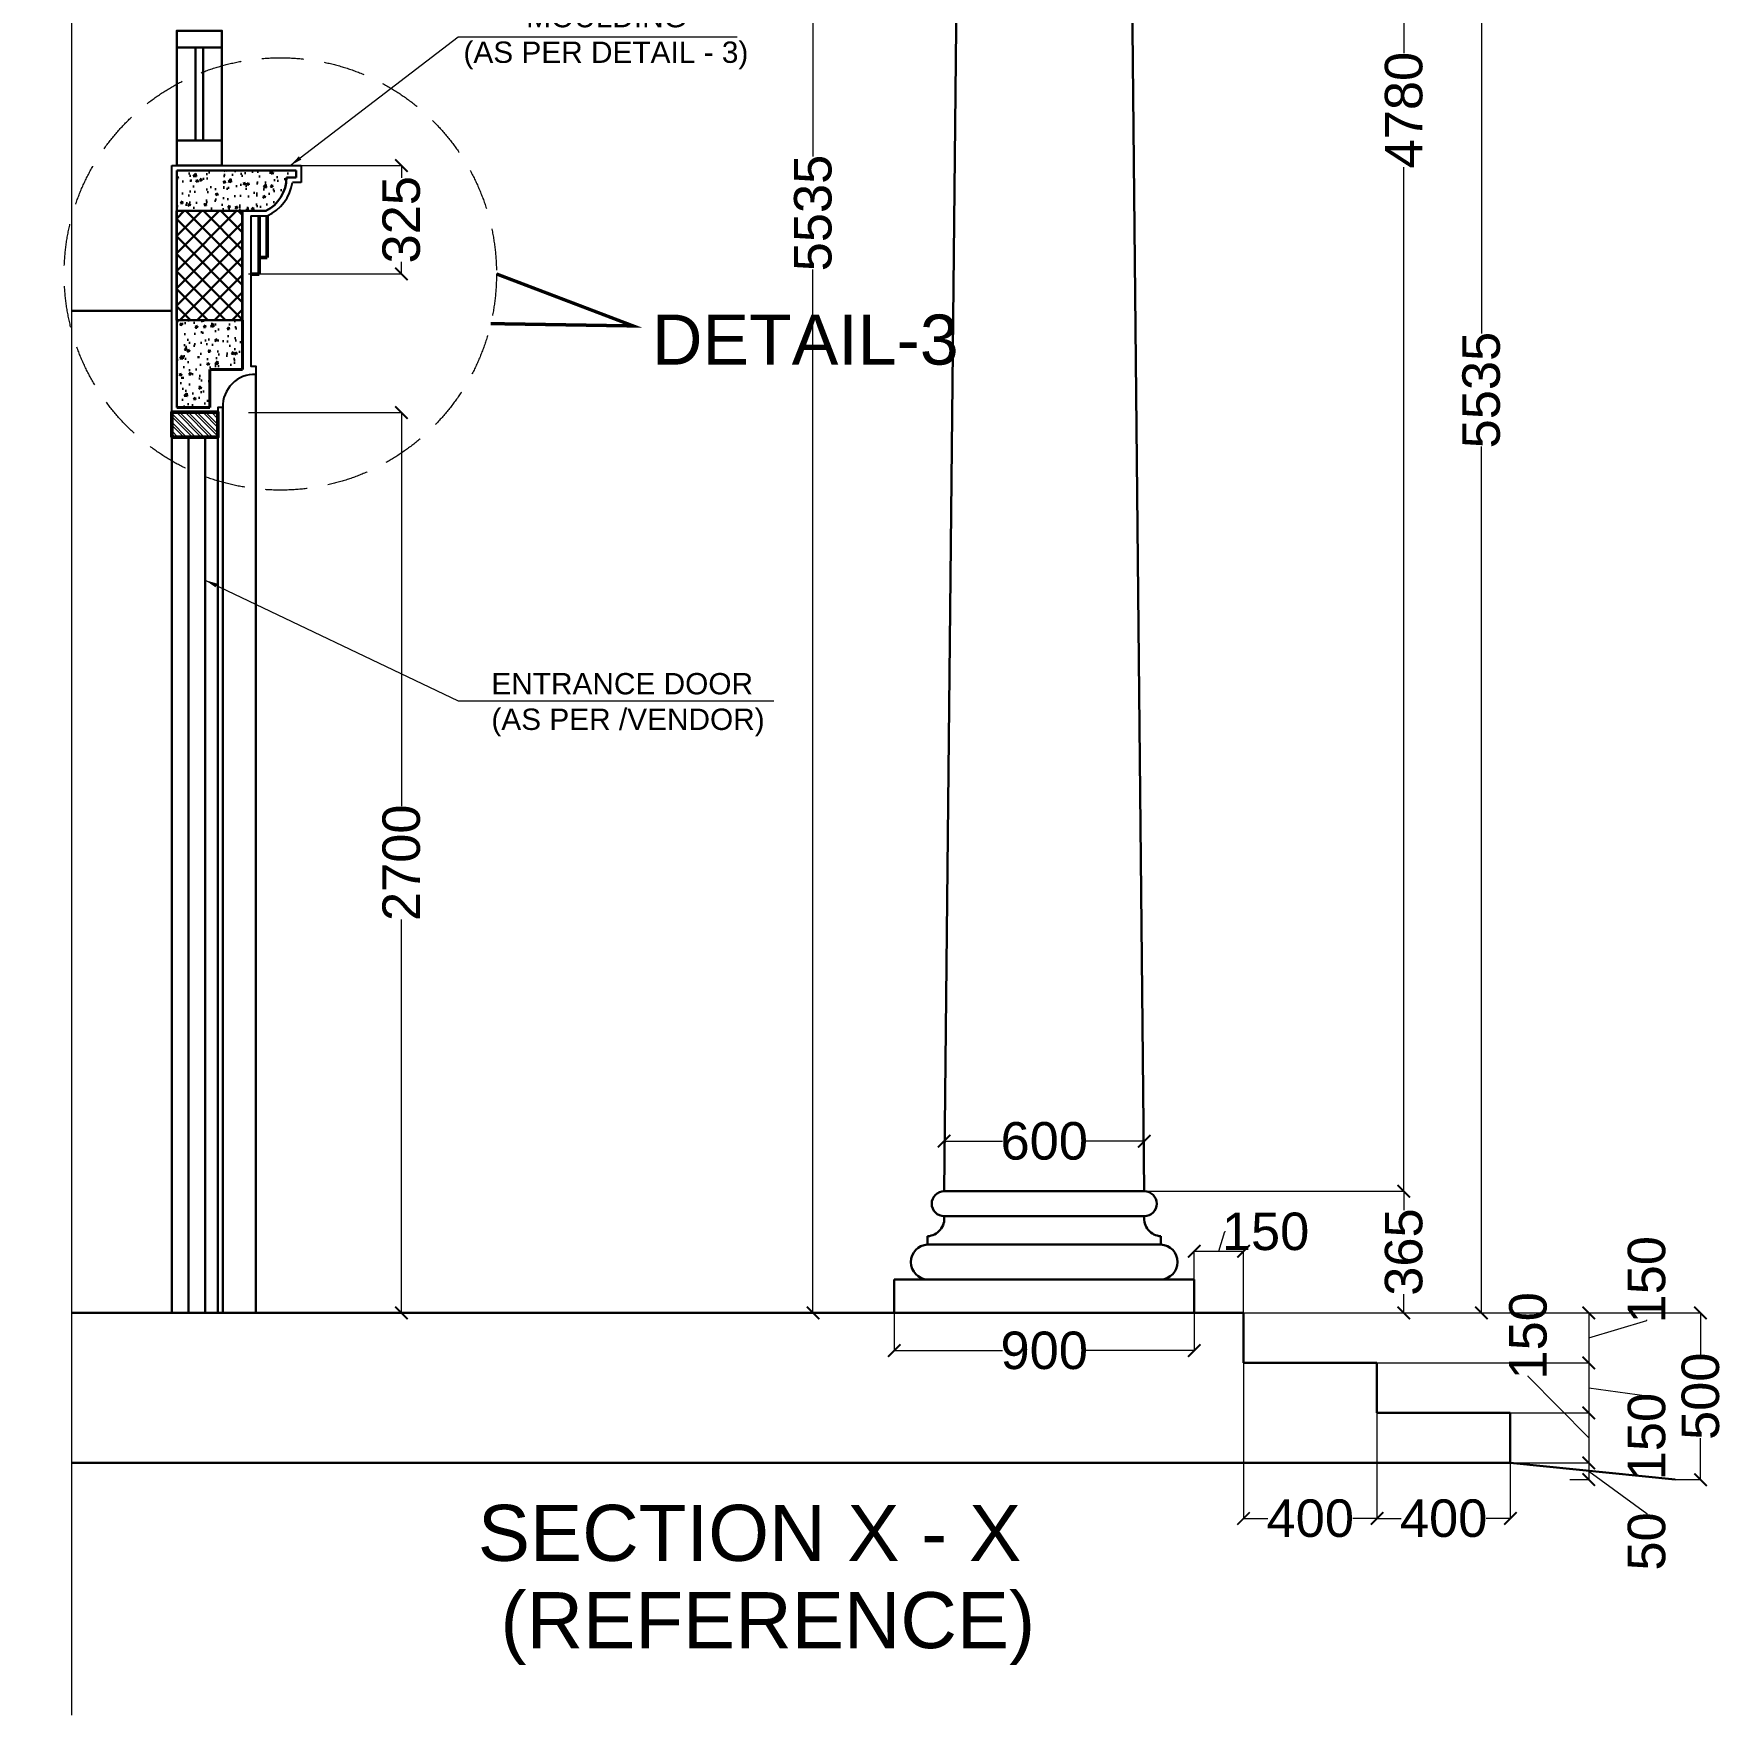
# Model space of a CAD drawing. Header units: millimetres. Extents: x 5013594 to 5375074, y 0 to 4404937.
# Drawn here: x 5347098 to 5352170, y 3775715 to 3780757 of the extents above; entities that cross this region are included whole.
import ezdxf

# ---------------------------------------------------------------- set-up
doc = ezdxf.new("R2010")
doc.units = ezdxf.units.MM
doc.header["$LTSCALE"] = 500
doc.header["$MEASUREMENT"] = 0
doc.header["$PDMODE"] = 34
doc.linetypes.add('DASHED2', pattern=[0.375, 0.25, -0.125])
for name, color, linetype, lineweight in [('COL HATCH', 9, 'Continuous', 0), ('COLUMN', 4, 'Continuous', 40), ('EL-Walls', 5, 'Continuous', 30), ('SL MARK', 1, 'DASHED2', 15), ('STONE', 42, 'Continuous', 5), ('WALL', 7, 'Continuous', 35)]:
    doc.layers.add(name, color=color, linetype=linetype, lineweight=lineweight)
doc.layers.add('ELE-5', color=8, linetype='Continuous')
doc.layers.add('Finish', color=6, linetype='Continuous')
doc.styles.get("Standard").update_dxf_attribs({"font": 'arial.ttf'})
doc.dimstyles.new('MA S', dxfattribs={"dimscale": 75, "dimtxt": 1.5, "dimasz": 0.5, "dimexe": 0, "dimexo": 0, "dimgap": 0.5, "dimtad": 0, "dimdec": 0, "dimrnd": 5, "dimzin": 0, "dimdsep": 46, "dimtxsty": 'Standard', "dimblk": 'ARCHTICK', "dimcen": 1, "dimclrd": 7, "dimclre": 7, "dimclrt": 6, "dimadec": 0, "dimazin": 0, "dimtfac": 1, "dimtdec": 0, "dimtofl": 0, "dimtmove": 2, "dimatfit": 3, "dimfxl": 0, "dimtolj": 1, "dimtzin": 0, "dimlwd": 15, "dimlwe": 15, "dimarcsym": 0})
pattern_1 = [(50, (4766821.98, 4186597.615), (70.816361, -6.195629), [7.404882, -81.453703]), (355, (4766821.98, 4186597.615), (-13.6991636, 74.265254), [5.923906, -65.1629625]), (100.451444, (4766827.88, 4186597.1), (57.1171974, 68.0696246), [6.2931814, -69.224996]), (46.1842, (4766821.98, 4186617.36), (105.370616, -16.34201), [11.107323, -122.180555]), (96.635635, (4766830.76, 4186616), (92.28082, 96.176445), [9.439777, -103.837552]), (351.184164, (4766821.98, 4186617.36), (92.28082, 96.176445), [8.885859, -97.744444]), (21, (4766831.85, 4186612.425), (58.9336846, -39.751272), [7.404882, -81.453703]), (326, (4766831.85, 4186612.425), (24.022951, 71.595341), [5.923906, -65.1629625]), (71.451445, (4766836.76, 4186609.11), (82.956635, 31.844069), [6.293181, -69.224996]), (37.5, (4766821.978, 4186597.615), (1.2005639, 32.8671965), [0, -64.3731084, 0, -66.15028, 0, -65.4097919]), (7.5, (4766821.978, 4186597.615), (25.9733188, 38.940963), [0, -37.7155328, 0, -62.892132, 0, -24.9297697]), (327.5, (4766799.96, 4186597.615), (52.7052294, -2.2268822), [0, -24.6829403, 0, -77.0107738, 0, -102.187373]), (317.5, (4766790.087, 4186597.615), (57.5789977, 9.8835412), [0, -32.0878224, 0, -51.1430524, 0, -72.5678446])]

# ---------------------------------------------------------------- blocks, each defined once
blk = doc.blocks.new('_ArchTick')
at = {"color": 0, "linetype": 'ByBlock', "const_width": 0.15}
blk.add_lwpolyline([(-0.5, -0.5), (0.5, 0.5)], dxfattribs=at)
blk = doc.blocks.new('*D124')
at = {"color": 7, "lineweight": 15, "transparency": 16777216}
for p, q in [((5347741.7, 3779620.9), (5348200.3, 3779620.9)), ((5348200.3, 3779620.9), (5348200.3, 3778440.8)), ((5348200.3, 3776920.9), (5348200.3, 3778101)), ((5347741.7, 3776920.9), (5348200.3, 3776920.9))]:
    blk.add_line(p, q, dxfattribs=at)
at = {"layer": 'Defpoints', "color": 0, "transparency": 16777216}
for p in [(5347741.7, 3779620.9), (5347741.7, 3776920.9), (5348200.3, 3776920.9)]:
    blk.add_point(p, dxfattribs=at)
at = {"color": 7, "lineweight": 15, "transparency": 16777216, "xscale": 37.5, "yscale": 37.5, "zscale": 37.5}
for p, rotation in [((5348200.3, 3779620.9), 90), ((5348200.3, 3776920.9), 270)]:
    blk.add_blockref('_ArchTick', p, dxfattribs=dict(at, rotation=rotation))
at = {"color": 6, "lineweight": 15, "transparency": 16777216, "insert": (5348200.3, 3778270.9), "char_height": 112.5, "attachment_point": 5, "rotation": 90}
blk.add_mtext('\\A1;2700', dxfattribs=at)
blk = doc.blocks.new('*D125')
at = {"color": 7, "lineweight": 15, "transparency": 16777216}
for p, q in [((5347741.7, 3780361.7), (5348200.3, 3780361.7)), ((5348200.3, 3780361.7), (5348200.3, 3780325)), ((5348200.3, 3780036.7), (5348200.3, 3780073.4)), ((5347741.7, 3780036.7), (5348200.3, 3780036.7))]:
    blk.add_line(p, q, dxfattribs=at)
at = {"layer": 'Defpoints', "color": 0, "transparency": 16777216}
for p in [(5347741.7, 3780361.7), (5348200.3, 3780361.7), (5347741.7, 3780036.7)]:
    blk.add_point(p, dxfattribs=at)
at = {"color": 7, "lineweight": 15, "transparency": 16777216, "xscale": 37.5, "yscale": 37.5, "zscale": 37.5}
for p, rotation in [((5348200.3, 3780361.7), 90), ((5348200.3, 3780036.7), 270)]:
    blk.add_blockref('_ArchTick', p, dxfattribs=dict(at, rotation=rotation))
at = {"color": 6, "lineweight": 15, "transparency": 16777216, "insert": (5348200.3, 3780199.2), "char_height": 112.5, "attachment_point": 5, "rotation": 90}
blk.add_mtext('\\A1;325', dxfattribs=at)
blk = doc.blocks.new('*D126')
at = {"color": 7, "lineweight": 15, "transparency": 16777216}
for p, q in [((5350726.1, 3776920.9), (5352096.7, 3776920.9)), ((5352096.7, 3776920.9), (5352096.7, 3776796.1)), ((5352096.7, 3776420.9), (5352096.7, 3776545.7)), ((5352020.3, 3776420.9), (5352096.7, 3776420.9))]:
    blk.add_line(p, q, dxfattribs=at)
at = {"layer": 'Defpoints', "color": 0, "transparency": 16777216}
for p in [(5350726.1, 3776920.9), (5352096.7, 3776920.9), (5352020.3, 3776420.9)]:
    blk.add_point(p, dxfattribs=at)
at = {"color": 7, "lineweight": 15, "transparency": 16777216, "xscale": 37.5, "yscale": 37.5, "zscale": 37.5}
for p, rotation in [((5352096.7, 3776920.9), 90), ((5352096.7, 3776420.9), 270)]:
    blk.add_blockref('_ArchTick', p, dxfattribs=dict(at, rotation=rotation))
at = {"color": 6, "lineweight": 15, "transparency": 16777216, "insert": (5352096.7, 3776670.9), "char_height": 112.5, "attachment_point": 5, "rotation": 90}
blk.add_mtext('\\A1;500', dxfattribs=at)
blk = doc.blocks.new('*D129')
at = {"color": 7, "lineweight": 15, "transparency": 16777216}
for p, q in [((5350652.1, 3777105.7), (5350669.9, 3777164.8)), ((5350669.9, 3777164.8), (5350672.1, 3777164.8)), ((5350578.2, 3776920.9), (5350578.2, 3777105.7)), ((5350578.2, 3777105.7), (5350726.1, 3777105.7)), ((5350726.1, 3776920.9), (5350726.1, 3777105.7))]:
    blk.add_line(p, q, dxfattribs=at)
at = {"layer": 'Defpoints', "color": 0, "transparency": 16777216}
for p in [(5350726.1, 3777105.7), (5350578.2, 3776920.9), (5350726.1, 3776920.9)]:
    blk.add_point(p, dxfattribs=at)
at = {"color": 7, "lineweight": 15, "transparency": 16777216, "xscale": 37.5, "yscale": 37.5, "zscale": 37.5, "rotation": 180}
blk.add_blockref('_ArchTick', (5350578.2, 3777105.7), dxfattribs=at)
at = {"color": 7, "lineweight": 15, "transparency": 16777216, "xscale": 37.5, "yscale": 37.5, "zscale": 37.5}
blk.add_blockref('_ArchTick', (5350726.1, 3777105.7), dxfattribs=at)
at = {"color": 6, "lineweight": 15, "transparency": 16777216, "insert": (5350792, 3777164.8), "char_height": 112.5, "attachment_point": 5}
blk.add_mtext('\\A1;150', dxfattribs=at)
blk = doc.blocks.new('*D130')
at = {"color": 7, "lineweight": 15, "transparency": 16777216}
for p, q in [((5350726.1, 3776920.9), (5351761.3, 3776920.9)), ((5351761.3, 3776920.9), (5351761.3, 3776770.9)), ((5351761.3, 3776845.9), (5351935.3, 3776898.1)), ((5351935.3, 3776898.1), (5351935.3, 3776900.3)), ((5351126.1, 3776770.9), (5351761.3, 3776770.9))]:
    blk.add_line(p, q, dxfattribs=at)
at = {"layer": 'Defpoints', "color": 0, "transparency": 16777216}
for p in [(5350726.1, 3776920.9), (5351126.1, 3776770.9), (5351761.3, 3776770.9)]:
    blk.add_point(p, dxfattribs=at)
at = {"color": 7, "lineweight": 15, "transparency": 16777216, "xscale": 37.5, "yscale": 37.5, "zscale": 37.5}
for p, rotation in [((5351761.3, 3776920.9), 90), ((5351761.3, 3776770.9), 270)]:
    blk.add_blockref('_ArchTick', p, dxfattribs=dict(at, rotation=rotation))
at = {"color": 6, "lineweight": 15, "transparency": 16777216, "insert": (5351935.3, 3777020.3), "char_height": 112.5, "attachment_point": 5, "rotation": 90}
blk.add_mtext('\\A1;150', dxfattribs=at)
blk = doc.blocks.new('*D131')
at = {"color": 7, "lineweight": 15, "transparency": 16777216}
for p, q in [((5351126.1, 3776770.9), (5351761.3, 3776770.9)), ((5351761.3, 3776770.9), (5351761.3, 3776620.9)), ((5351761.3, 3776695.9), (5351935.3, 3776672.2)), ((5351935.3, 3776672.2), (5351935.3, 3776669.9)), ((5351526.1, 3776620.9), (5351761.3, 3776620.9))]:
    blk.add_line(p, q, dxfattribs=at)
at = {"layer": 'Defpoints', "color": 0, "transparency": 16777216}
for p in [(5351126.1, 3776770.9), (5351526.1, 3776620.9), (5351761.3, 3776620.9)]:
    blk.add_point(p, dxfattribs=at)
at = {"color": 7, "lineweight": 15, "transparency": 16777216, "xscale": 37.5, "yscale": 37.5, "zscale": 37.5}
for p, rotation in [((5351761.3, 3776770.9), 90), ((5351761.3, 3776620.9), 270)]:
    blk.add_blockref('_ArchTick', p, dxfattribs=dict(at, rotation=rotation))
at = {"color": 6, "lineweight": 15, "transparency": 16777216, "insert": (5351935.3, 3776550), "char_height": 112.5, "attachment_point": 5, "rotation": 90}
blk.add_mtext('\\A1;150', dxfattribs=at)
blk = doc.blocks.new('*D132')
at = {"color": 7, "lineweight": 15, "transparency": 16777216}
for p, q in [((5351579.6, 3776730), (5351579.6, 3776732.3)), ((5351761.3, 3776545.9), (5351579.6, 3776730)), ((5351526.1, 3776620.9), (5351761.3, 3776620.9)), ((5351761.3, 3776620.9), (5351761.3, 3776470.9)), ((5351526.1, 3776470.9), (5351761.3, 3776470.9))]:
    blk.add_line(p, q, dxfattribs=at)
at = {"layer": 'Defpoints', "color": 0, "transparency": 16777216}
for p in [(5351526.1, 3776620.9), (5351526.1, 3776470.9), (5351761.3, 3776470.9)]:
    blk.add_point(p, dxfattribs=at)
at = {"color": 7, "lineweight": 15, "transparency": 16777216, "xscale": 37.5, "yscale": 37.5, "zscale": 37.5}
for p, rotation in [((5351761.3, 3776620.9), 90), ((5351761.3, 3776470.9), 270)]:
    blk.add_blockref('_ArchTick', p, dxfattribs=dict(at, rotation=rotation))
at = {"color": 6, "lineweight": 15, "transparency": 16777216, "insert": (5351579.6, 3776852.2), "char_height": 112.5, "attachment_point": 5, "rotation": 90}
blk.add_mtext('\\A1;150', dxfattribs=at)
blk = doc.blocks.new('*D133')
at = {"color": 7, "lineweight": 15, "transparency": 16777216}
for p, q in [((5351526.1, 3776470.9), (5351761.3, 3776470.9)), ((5351761.3, 3776470.9), (5351761.3, 3776420.9)), ((5351761.3, 3776445.9), (5351935.3, 3776319.3)), ((5351704.1, 3776420.9), (5351761.3, 3776420.9)), ((5351935.3, 3776319.3), (5351935.3, 3776317))]:
    blk.add_line(p, q, dxfattribs=at)
at = {"layer": 'Defpoints', "color": 0, "transparency": 16777216}
for p in [(5351526.1, 3776470.9), (5351704.1, 3776420.9), (5351761.3, 3776420.9)]:
    blk.add_point(p, dxfattribs=at)
at = {"color": 7, "lineweight": 15, "transparency": 16777216, "xscale": 37.5, "yscale": 37.5, "zscale": 37.5}
for p, rotation in [((5351761.3, 3776470.9), 90), ((5351761.3, 3776420.9), 270)]:
    blk.add_blockref('_ArchTick', p, dxfattribs=dict(at, rotation=rotation))
at = {"color": 6, "lineweight": 15, "transparency": 16777216, "insert": (5351935.3, 3776235.5), "char_height": 112.5, "attachment_point": 5, "rotation": 90}
blk.add_mtext('\\A1;50', dxfattribs=at)
blk = doc.blocks.new('*D134')
at = {"color": 7, "lineweight": 15, "transparency": 16777216}
for p, q in [((5351126.1, 3776620.9), (5351126.1, 3776304.6)), ((5351526.1, 3776470.9), (5351526.1, 3776304.6)), ((5351126.1, 3776304.6), (5351198.6, 3776304.6)), ((5351526.1, 3776304.6), (5351453.5, 3776304.6))]:
    blk.add_line(p, q, dxfattribs=at)
at = {"layer": 'Defpoints', "color": 0, "transparency": 16777216}
for p in [(5351126.1, 3776620.9), (5351526.1, 3776470.9), (5351126.1, 3776304.6)]:
    blk.add_point(p, dxfattribs=at)
at = {"color": 7, "lineweight": 15, "transparency": 16777216, "xscale": 37.5, "yscale": 37.5, "zscale": 37.5, "rotation": 180}
blk.add_blockref('_ArchTick', (5351126.1, 3776304.6), dxfattribs=at)
at = {"color": 7, "lineweight": 15, "transparency": 16777216, "xscale": 37.5, "yscale": 37.5, "zscale": 37.5}
blk.add_blockref('_ArchTick', (5351526.1, 3776304.6), dxfattribs=at)
at = {"color": 6, "lineweight": 15, "transparency": 16777216, "insert": (5351326.1, 3776304.6), "char_height": 112.5, "attachment_point": 5}
blk.add_mtext('\\A1;400', dxfattribs=at)
blk = doc.blocks.new('*D135')
at = {"color": 7, "lineweight": 15, "transparency": 16777216}
for p, q in [((5350726.1, 3776770.9), (5350726.1, 3776304.6)), ((5351126.1, 3776620.9), (5351126.1, 3776304.6)), ((5350726.1, 3776304.6), (5350798.6, 3776304.6)), ((5351126.1, 3776304.6), (5351053.5, 3776304.6))]:
    blk.add_line(p, q, dxfattribs=at)
at = {"layer": 'Defpoints', "color": 0, "transparency": 16777216}
for p in [(5350726.1, 3776770.9), (5351126.1, 3776620.9), (5350726.1, 3776304.6)]:
    blk.add_point(p, dxfattribs=at)
at = {"color": 7, "lineweight": 15, "transparency": 16777216, "xscale": 37.5, "yscale": 37.5, "zscale": 37.5, "rotation": 180}
blk.add_blockref('_ArchTick', (5350726.1, 3776304.6), dxfattribs=at)
at = {"color": 7, "lineweight": 15, "transparency": 16777216, "xscale": 37.5, "yscale": 37.5, "zscale": 37.5}
blk.add_blockref('_ArchTick', (5351126.1, 3776304.6), dxfattribs=at)
at = {"color": 6, "lineweight": 15, "transparency": 16777216, "insert": (5350926.1, 3776304.6), "char_height": 112.5, "attachment_point": 5}
blk.add_mtext('\\A1;400', dxfattribs=at)
blk = doc.blocks.new('*D136')
at = {"color": 7, "lineweight": 15, "transparency": 16777216}
for p, q in [((5350428.2, 3777285.9), (5351206.8, 3777285.9)), ((5351206.8, 3777285.9), (5351206.8, 3777229.2)), ((5351206.8, 3776920.9), (5351206.8, 3776977.6)), ((5350726.1, 3776920.9), (5351206.8, 3776920.9))]:
    blk.add_line(p, q, dxfattribs=at)
at = {"layer": 'Defpoints', "color": 0, "transparency": 16777216}
for p in [(5350428.2, 3777285.9), (5351206.8, 3777285.9), (5350726.1, 3776920.9)]:
    blk.add_point(p, dxfattribs=at)
at = {"color": 7, "lineweight": 15, "transparency": 16777216, "xscale": 37.5, "yscale": 37.5, "zscale": 37.5}
for p, rotation in [((5351206.8, 3777285.9), 90), ((5351206.8, 3776920.9), 270)]:
    blk.add_blockref('_ArchTick', p, dxfattribs=dict(at, rotation=rotation))
at = {"color": 6, "lineweight": 15, "transparency": 16777216, "insert": (5351206.8, 3777103.4), "char_height": 112.5, "attachment_point": 5, "rotation": 90}
blk.add_mtext('\\A1;365', dxfattribs=at)
blk = doc.blocks.new('*D137')
at = {"color": 7, "lineweight": 15, "transparency": 16777216}
for p, q in [((5350428.2, 3782065.9), (5351206.8, 3782065.9)), ((5351206.8, 3782065.9), (5351206.8, 3780699.2)), ((5351206.8, 3777285.9), (5351206.8, 3780356.9)), ((5350428.2, 3777285.9), (5351206.8, 3777285.9))]:
    blk.add_line(p, q, dxfattribs=at)
at = {"layer": 'Defpoints', "color": 0, "transparency": 16777216}
for p in [(5350428.2, 3782065.9), (5351206.8, 3782065.9), (5350428.2, 3777285.9)]:
    blk.add_point(p, dxfattribs=at)
at = {"color": 7, "lineweight": 15, "transparency": 16777216, "xscale": 37.5, "yscale": 37.5, "zscale": 37.5}
for p, rotation in [((5351206.8, 3782065.9), 90), ((5351206.8, 3777285.9), 270)]:
    blk.add_blockref('_ArchTick', p, dxfattribs=dict(at, rotation=rotation))
at = {"color": 6, "lineweight": 15, "transparency": 16777216, "insert": (5351206.8, 3780528), "char_height": 112.5, "attachment_point": 5, "rotation": 90}
blk.add_mtext('\\A1;4780', dxfattribs=at)
blk = doc.blocks.new('*D139')
at = {"color": 7, "lineweight": 15, "transparency": 16777216}
for p, q in [((5349678.2, 3776920.9), (5349678.2, 3776808)), ((5350578.2, 3776920.9), (5350578.2, 3776808)), ((5349678.2, 3776808), (5350003, 3776808)), ((5350578.2, 3776808), (5350253.4, 3776808))]:
    blk.add_line(p, q, dxfattribs=at)
at = {"layer": 'Defpoints', "color": 0, "transparency": 16777216}
for p in [(5349678.2, 3776920.9), (5350578.2, 3776920.9), (5350578.2, 3776808)]:
    blk.add_point(p, dxfattribs=at)
at = {"color": 7, "lineweight": 15, "transparency": 16777216, "xscale": 37.5, "yscale": 37.5, "zscale": 37.5, "rotation": 180}
blk.add_blockref('_ArchTick', (5349678.2, 3776808), dxfattribs=at)
at = {"color": 7, "lineweight": 15, "transparency": 16777216, "xscale": 37.5, "yscale": 37.5, "zscale": 37.5}
blk.add_blockref('_ArchTick', (5350578.2, 3776808), dxfattribs=at)
at = {"color": 6, "lineweight": 15, "transparency": 16777216, "insert": (5350128.2, 3776808), "char_height": 112.5, "attachment_point": 5}
blk.add_mtext('\\A1;900', dxfattribs=at)
blk = doc.blocks.new('*D140')
at = {"color": 7, "lineweight": 15, "transparency": 16777216}
for p, q in [((5349828.2, 3777285.9), (5349828.2, 3777436.1)), ((5349828.2, 3777436.1), (5350002.6, 3777436.1)), ((5350428.1, 3777436.1), (5350253.7, 3777436.1)), ((5350428.1, 3777292), (5350428.1, 3777436.1))]:
    blk.add_line(p, q, dxfattribs=at)
at = {"layer": 'Defpoints', "color": 0, "transparency": 16777216}
for p in [(5350428.1, 3777436.1), (5349828.2, 3777285.9), (5350428.1, 3777292)]:
    blk.add_point(p, dxfattribs=at)
at = {"color": 7, "lineweight": 15, "transparency": 16777216, "xscale": 37.5, "yscale": 37.5, "zscale": 37.5, "rotation": 180}
blk.add_blockref('_ArchTick', (5349828.2, 3777436.1), dxfattribs=at)
at = {"color": 7, "lineweight": 15, "transparency": 16777216, "xscale": 37.5, "yscale": 37.5, "zscale": 37.5}
blk.add_blockref('_ArchTick', (5350428.1, 3777436.1), dxfattribs=at)
at = {"color": 6, "lineweight": 15, "transparency": 16777216, "insert": (5350128.2, 3777436.1), "char_height": 112.5, "attachment_point": 5}
blk.add_mtext('\\A1;600', dxfattribs=at)
blk = doc.blocks.new('*D141')
at = {"color": 7, "lineweight": 15, "transparency": 16777216}
for p, q in [((5349434.7, 3782455.9), (5349434.7, 3782455.9)), ((5349434.7, 3782455.9), (5349434.7, 3780388.9)), ((5349434.7, 3776920.9), (5349434.7, 3780049.8)), ((5349434.7, 3776920.9), (5349434.7, 3776920.9))]:
    blk.add_line(p, q, dxfattribs=at)
at = {"layer": 'Defpoints', "color": 0, "transparency": 16777216}
for p in [(5349434.7, 3782455.9), (5349434.7, 3776920.9), (5349434.7, 3776920.9)]:
    blk.add_point(p, dxfattribs=at)
at = {"color": 7, "lineweight": 15, "transparency": 16777216, "xscale": 37.5, "yscale": 37.5, "zscale": 37.5}
for p, rotation in [((5349434.7, 3782455.9), 90), ((5349434.7, 3776920.9), 270)]:
    blk.add_blockref('_ArchTick', p, dxfattribs=dict(at, rotation=rotation))
at = {"color": 6, "lineweight": 15, "transparency": 16777216, "insert": (5349434.7, 3780219.4), "char_height": 112.5, "attachment_point": 5, "rotation": 90}
blk.add_mtext('\\A1;5535', dxfattribs=at)
blk = doc.blocks.new('*D143')
at = {"color": 7, "lineweight": 15, "transparency": 16777216}
for p, q in [((5351206.8, 3782455.9), (5351439.2, 3782455.9)), ((5351439.2, 3782455.9), (5351439.2, 3779857.9)), ((5351439.2, 3776920.9), (5351439.2, 3779518.9)), ((5351243.7, 3776920.9), (5351439.2, 3776920.9))]:
    blk.add_line(p, q, dxfattribs=at)
at = {"layer": 'Defpoints', "color": 0, "transparency": 16777216}
for p in [(5351206.8, 3782455.9), (5351439.2, 3782455.9), (5351243.7, 3776920.9)]:
    blk.add_point(p, dxfattribs=at)
at = {"color": 7, "lineweight": 15, "transparency": 16777216, "xscale": 37.5, "yscale": 37.5, "zscale": 37.5}
for p, rotation in [((5351439.2, 3782455.9), 90), ((5351439.2, 3776920.9), 270)]:
    blk.add_blockref('_ArchTick', p, dxfattribs=dict(at, rotation=rotation))
at = {"color": 6, "lineweight": 15, "transparency": 16777216, "insert": (5351439.2, 3779688.4), "char_height": 112.5, "attachment_point": 5, "rotation": 90}
blk.add_mtext('\\A1;5535', dxfattribs=at)

msp = doc.modelspace()

# ---------------------------------------------------------------- hatches: boundary and pattern name
at = {"layer": 'COL HATCH', "lineweight": 15}
h = msp.add_hatch(dxfattribs=at)
h.set_pattern_fill('ANSI32', color=252, scale=49.365881, angle=-90)
h.set_pattern_definition([(315, (5768826.514, 4329379.966), (13.09010586, 13.09010586), []), (315, (5768826.514, 4329371.24), (13.09010586, 13.09010586), [])])
h.paths.add_polyline_path([(5347511.7, 3779621.8), (5347511.7, 3779547.7), (5347649.9, 3779547.7), (5347649.9, 3779621.8)])
at = {"layer": 'STONE', "lineweight": 30}
h = msp.add_hatch(dxfattribs=at)
h.set_pattern_fill('AR-CONC', color=250, scale=9.873176)
h.set_pattern_definition(pattern_1)
h.paths.add_polyline_path([(5347855.2, 3780326), (5347884.7, 3780326), (5347884.7, 3780346.9), (5347526.5, 3780346.9), (5347526.5, 3780225.9), (5347793.5, 3780225.9, 0.293005)])
h = msp.add_hatch(dxfattribs=at)
h.set_pattern_fill('ANSI37', color=250, scale=296.195284)
h.set_pattern_definition([(45, (4766821.978, 4186597.615), (-26.1802117, 26.1802117), []), (135, (4766821.978, 4186597.615), (-26.1802117, -26.1802117), [])])
h.paths.add_polyline_path([(5347724, 3780225.9), (5347526.5, 3780225.9), (5347526.5, 3779898.2), (5347724, 3779898.2)])
h = msp.add_hatch(dxfattribs=at)
h.set_pattern_fill('AR-CONC', color=250, scale=9.873176)
h.set_pattern_definition(pattern_1)
h.paths.add_polyline_path([(5347724, 3779898.2), (5347526.5, 3779898.2), (5347526.5, 3779636.6), (5347625.2, 3779636.6), (5347625.2, 3779750.1), (5347724, 3779750.1)])

# ---------------------------------------------------------------- linework, layer by layer
at = {"color": 22, "lineweight": 30}
for p, q in [((5347526.7, 3780436.7, 4590.2), (5347526.7, 3780715.9)), ((5347582.8, 3780715.9), (5347582.8, 3780436.7, 4590.2)), ((5347605.9, 3780715.9), (5347605.9, 3780436.7, 4590.2)), ((5347661.7, 3780715.9), (5347661.7, 3780436.7, 4590.2))]:
    msp.add_line(p, q, dxfattribs=at)
at = {"color": 5, "lineweight": 50}
for p, q in [((5347773.3, 3780036.2, 58.2), (5347773.3, 3780211.1, 58.2)), ((5347798, 3780086, 58.2), (5347798, 3780211.1, 58.2)), ((5347798, 3780086, 58.2), (5347773.3, 3780086, 58.2)), ((5347773.3, 3780036.2, 58.2), (5347748.7, 3780036.2, 58.2))]:
    msp.add_line(p, q, dxfattribs=at)
at = {"lineweight": 30}
msp.add_line((5347511.7, 3779925.9), (5347211.7, 3779925.9), dxfattribs=at)
at = {"color": 5, "lineweight": 30}
for p, q in [((5347211.7, 3776920.9), (5350726.1, 3776920.9)), ((5350726.1, 3776920.9), (5350726.1, 3776770.9)), ((5350726.1, 3776770.9), (5351126.1, 3776770.9)), ((5351126.1, 3776770.9), (5351126.1, 3776620.9)), ((5351126.1, 3776620.9), (5351526.1, 3776620.9)), ((5351526.1, 3776620.9), (5351526.1, 3776470.9))]:
    msp.add_line(p, q, dxfattribs=at)
at = {"color": 96, "lineweight": 30}
for p, q in [((5347211.7, 3776470.9), (5351526.1, 3776470.9)), ((5351526.1, 3776470.9), (5352020.3, 3776420.9))]:
    msp.add_line(p, q, dxfattribs=at)
at = {"lineweight": 5}
msp.add_lwpolyline([(5347211.7, 3775714.6), (5347211.7, 3781056.1), (5347097.8, 3781163.5), (5347370.1, 3781248.7), (5347211.7, 3781327.4), (5347211.7, 3783517.8)], dxfattribs=at)
at = {"color": 22, "lineweight": 30}
for points in [[(5347661.7, 3780715.9), (5347526.7, 3780715.9), (5347526.7, 3780765.9), (5347661.7, 3780765.9)], [(5347661.7, 3780361.7), (5347526.7, 3780361.7), (5347526.7, 3780436.7), (5347661.7, 3780436.7)]]:
    msp.add_lwpolyline(points, close=True, dxfattribs=at)
at = {"color": 22, "lineweight": 50, "elevation": 58.2}
msp.add_lwpolyline([(5347511.7, 3779547.7), (5347511.7, 3779621.8), (5347649.9, 3779621.8), (5347649.9, 3779547.7)], close=True, dxfattribs=at)
at = {"layer": 'COLUMN', "lineweight": 30}
for p, q in [((5347526.5, 3780346.9, 4590.2), (5347884.7, 3780346.9, 4590.2)), ((5347526.5, 3780225.9, 4590.2), (5347526.5, 3780346.9, 4590.2)), ((5347884.7, 3780326, 4590.2), (5347855.2, 3780326, 4590.2)), ((5347884.7, 3780346.9, 4590.2), (5347884.7, 3780326, 4590.2)), ((5347526.5, 3780225.9, 4590.2), (5347793.5, 3780225.9, 4590.2)), ((5347724, 3779898.2, 4590.2), (5347526.5, 3779898.2, 4590.2))]:
    msp.add_line(p, q, dxfattribs=at)
at = {"layer": 'COLUMN', "color": 1, "lineweight": 30}
msp.add_line((5347526.5, 3779636.6, 4590.2), (5347526.5, 3779898.2, 4590.2), dxfattribs=at)
at = {"layer": 'COLUMN'}
for p, q in [((5347724, 3779750.1, 4590.2), (5347724, 3779898.2, 4590.2)), ((5347625.2, 3779750.1, 4590.2), (5347625.2, 3779636.6, 4590.2)), ((5347625.2, 3779750.1, 4590.2), (5347724, 3779750.1, 4590.2)), ((5347526.5, 3779636.6, 4590.2), (5347625.2, 3779636.6, 4590.2))]:
    msp.add_line(p, q, dxfattribs=at)
at = {"layer": 'COLUMN', "lineweight": 30}
msp.add_arc((5347746.3, 3780324.1, 4590.2), 108.9, 295.6912, 1.0146, dxfattribs=at)
at = {"layer": 'EL-Walls', "color": 6, "lineweight": 30}
for p, q in [((5349828.2, 3777285.9), (5349877.3, 3782084.4)), ((5350428.2, 3777285.9), (5350379.1, 3782084.4)), ((5349828.2, 3777285.9), (5350428.2, 3777285.9)), ((5349828.2, 3777210.9), (5350428.2, 3777210.9)), ((5349778.2, 3777125.9), (5349778.2, 3777150.9)), ((5349778.2, 3777125.9), (5350478.2, 3777125.9)), ((5350478.2, 3777125.9), (5350478.2, 3777150.9)), ((5349678.2, 3777020.9), (5350578.2, 3777020.9)), ((5349678.2, 3776920.9), (5349678.2, 3777020.9)), ((5350578.2, 3776920.9), (5350578.2, 3777020.9)), ((5349678.2, 3776920.9), (5350578.2, 3776920.9))]:
    msp.add_line(p, q, dxfattribs=at)
for centre, radius, start, end in [((5349828.2, 3777248.4), 37.5, 90, 270), ((5350428.2, 3777248.4), 37.5, 270, 90), ((5349775, 3777204.4), 53.6, 273.4201, 6.9688), ((5350481.4, 3777204.4), 53.6, 173.0312, 266.5799), ((5349780.8, 3777073.4), 52.6, 92.7944, 267.2056), ((5350475.6, 3777073.4), 52.6, 272.7944, 87.2056)]:
    msp.add_arc(centre, radius, start, end, dxfattribs=at)
at = {"layer": 'ELE-5', "lineweight": 30}
for p, q in [((5347763.5, 3779735.3, 58.2), (5347763.5, 3776920.9, 50376.9)), ((5347664.7, 3779636.6, 58.2), (5347664.7, 3776920.9, 79589.4))]:
    msp.add_line(p, q, dxfattribs=at)
at = {"layer": 'Finish'}
for p, q in [((5347511.7, 3779621.8, 58.2), (5347511.7, 3780361.7, 3987.3)), ((5347511.7, 3780361.7, 4590.2), (5347899.5, 3780361.7, 58.2)), ((5347899.5, 3780361.7, 58.2), (5347899.5, 3780311.2, 58.2)), ((5347899.5, 3780311.2, 58.2), (5347873.4, 3780311.2, 58.2)), ((5347748.7, 3780211.1, 58.2), (5347798, 3780211.1, 58.2))]:
    msp.add_line(p, q, dxfattribs=at)
at = {"layer": 'Finish', "lineweight": 30}
for p, q in [((5347511.7, 3779547.7, 58.2), (5347511.7, 3776920.9, 180731.4)), ((5347561.7, 3779545.9), (5347561.7, 3776920.9)), ((5347611.7, 3779545.9), (5347611.7, 3776920.9)), ((5347649.9, 3779547.7, 58.2), (5347649.9, 3776920.9, 58.2))]:
    msp.add_line(p, q, dxfattribs=at)
at = {"layer": 'Finish', "elevation": 58.2}
msp.add_lwpolyline([(5347748.7, 3780211.1), (5347748.7, 3779760), (5347763.5, 3779760), (5347763.5, 3779735.3, 0.435626), (5347664.7, 3779636.6), (5347649.9, 3779636.6), (5347649.9, 3779621.8), (5347511.7, 3779621.8)], format="xyb", dxfattribs=at)
msp.add_lwpolyline([(5347763.5, 3779735.3), (5347763.5, 3779735.3)], dxfattribs=at)
at = {"layer": 'Finish'}
msp.add_arc((5347743.6, 3780330.5, 58.2), 131.2, 294.4975, 351.5343, dxfattribs=at)
at = {"layer": 'SL MARK', "const_width": 10}
msp.add_lwpolyline([(5348485.5, 3780036.7), (5348895.4, 3779880.8), (5348468.1, 3779887.8)], dxfattribs=at)
at = {"layer": 'SL MARK'}
msp.add_circle((5347837.1, 3780036.7), 648.3, dxfattribs=at)
at = {"layer": 'WALL'}
for p, q in [((5347526.5, 3779898.2, 4590.2), (5347526.5, 3780225.9, 4590.2)), ((5347724, 3779898.2, 4590.2), (5347724, 3780225.9, 4590.2))]:
    msp.add_line(p, q, dxfattribs=at)

# ---------------------------------------------------------------- texts
at = {"color": 5, "lineweight": 30}
for s, width, insert, char_height, attachment_point in [('\\pi608.59;MOULDING\\P\\pi420.45;(AS PER DETAIL - 3)', 1686.791, (5347965.9, 3780840.4), 64, 1), ('DETAIL-3', 1686.791, (5348951.9, 3779914.9), 150, 1), ('ENTRANCE DOOR\\P(AS PER /VENDOR)', 1686.791, (5348470.1, 3778839.9), 64, 1), ('SECTION X - X', 1650.487, (5350059.2, 3776345.3), 168, 3), ('(REFERENCE)', 1650.487, (5350100.9, 3776083.5), 168, 3)]:
    msp.add_mtext_dynamic_manual_height_columns(s, width=width, gutter_width=1, heights=[0], dxfattribs=dict(at, insert=insert, char_height=char_height, attachment_point=attachment_point))

# ---------------------------------------------------------------- dimensions: what is measured, and where the dimension line sits
at = {"lineweight": 15}
for base, p1, p2, picture, middle in [((5349434.7, 3776920.9), (5349434.7, 3782455.9), (5349434.7, 3776920.9), '*D141', (5349434.7, 3780219.4)), ((5351206.8, 3782065.9), (5350428.2, 3777285.9), (5350428.2, 3782065.9), '*D137', (5351206.8, 3780528)), ((5351761.3, 3776470.9), (5351526.1, 3776620.9), (5351526.1, 3776470.9), '*D132', (5351579.6, 3776733.4)), ((5351761.3, 3776620.9), (5351126.1, 3776770.9), (5351526.1, 3776620.9), '*D131', (5351935.3, 3776668.8)), ((5351761.3, 3776420.9), (5351526.1, 3776470.9), (5351704.1, 3776420.9), '*D133', (5351935.3, 3776315.9))]:
    dim = msp.add_linear_dim(base=base, p1=p1, p2=p2, angle=90, dimstyle='MA S', override={"dimgap": 0.015, "dimtmove": 1}, dxfattribs=at)
    dim.commit()
    dim.dimension.update_dxf_attribs({"geometry": picture, "text_midpoint": middle, "dimtype": 160})
for base, p1, p2, picture, middle in [((5351439.2, 3782455.9), (5351243.7, 3776920.9), (5351206.8, 3782455.9), '*D143', (5351439.2, 3779688.4)), ((5348200.3, 3780361.7, 4590.2), (5347741.7, 3780036.7, 4590.2), (5347741.7, 3780361.7, 4590.2), '*D125', (5348200.3, 3780199.2, 4590.2)), ((5348200.3, 3776920.9), (5347741.7, 3779620.9), (5347741.7, 3776920.9), '*D124', (5348200.3, 3778270.9)), ((5351206.8, 3777285.9), (5350726.1, 3776920.9), (5350428.2, 3777285.9), '*D136', (5351206.8, 3777103.4)), ((5351761.3, 3776770.9), (5350726.1, 3776920.9), (5351126.1, 3776770.9), '*D130', (5351935.3, 3776901.5)), ((5352096.7, 3776920.9), (5352020.3, 3776420.9), (5350726.1, 3776920.9), '*D126', (5352096.7, 3776670.9))]:
    dim = msp.add_linear_dim(base=base, p1=p1, p2=p2, angle=90, dimstyle='MA S', override={"dimgap": 0.015, "dimtmove": 1}, dxfattribs=at)
    dim.commit()
    dim.dimension.update_dxf_attribs({"geometry": picture, "text_midpoint": middle})
for base, p1, p2, picture, middle in [((5350428.1, 3777436.1), (5349828.2, 3777285.9), (5350428.1, 3777292), '*D140', (5350128.2, 3777436.1)), ((5350726.1, 3777105.7), (5350578.2, 3776920.9), (5350726.1, 3776920.9), '*D129', (5350673.2, 3777164.8)), ((5350578.2, 3776808), (5349678.2, 3776920.9), (5350578.2, 3776920.9), '*D139', (5350128.2, 3776808)), ((5350726.1, 3776304.6), (5351126.1, 3776620.9), (5350726.1, 3776770.9), '*D135', (5350926.1, 3776304.6)), ((5351126.1, 3776304.6), (5351526.1, 3776470.9), (5351126.1, 3776620.9), '*D134', (5351326.1, 3776304.6))]:
    dim = msp.add_linear_dim(base=base, p1=p1, p2=p2, dimstyle='MA S', override={"dimgap": 0.015, "dimtmove": 1}, dxfattribs=at)
    dim.commit()
    dim.dimension.update_dxf_attribs({"geometry": picture, "text_midpoint": middle})

# ---------------------------------------------------------------- leaders
for points in [[(5347866.7, 3780361.7), (5348370.3, 3780747.7), (5349207.4, 3780747.7)], [(5347611.7, 3779118.5), (5348370.3, 3778757), (5349317.2, 3778757)]]:
    msp.add_leader(points, dimstyle='MA S', dxfattribs=at)

doc.saveas('drawing.dxf')
